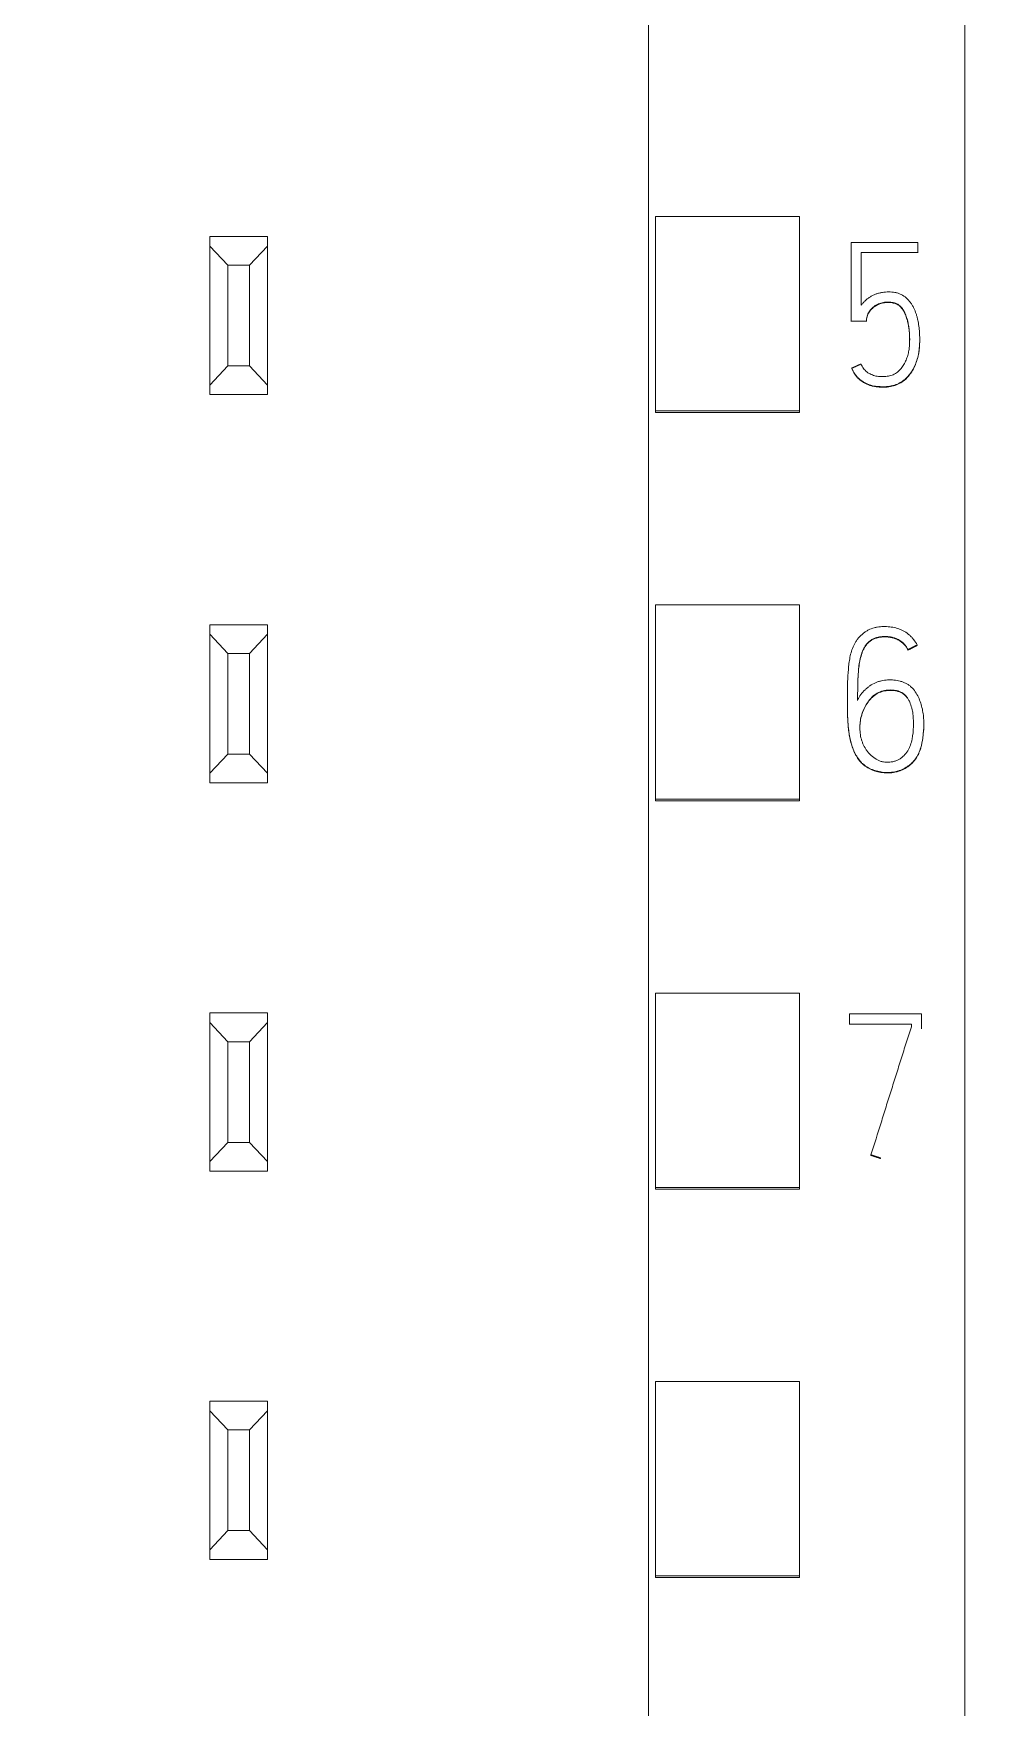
# Model space of a CAD drawing. Header units: millimetres. Extents: x 41350 to 54029, y 25852 to 34717.
# Drawn here: x 46934.27 to 46947.52, y 33504.24 to 33527.52 of the extents above; entities that cross this region are included whole.
import ezdxf

# ---------------------------------------------------------------- set-up
doc = ezdxf.new("R2010")
doc.units = ezdxf.units.MM
doc.set_wipeout_variables(frame=1)
doc.layers.add('! NO PLOT !', color=7, linetype='Continuous', true_color=0xff75dd, plot=False)
doc.layers.add('004-PI-DIN Šina', color=3, linetype='Continuous')
doc.layers.add('SI-ORMAR-Oprema', color=30, linetype='Continuous', lineweight=5)

# ---------------------------------------------------------------- blocks, each defined once
blk = doc.blocks.new('*U554')
at = {"layer": '004-PI-DIN Šina'}
for p, q in [((-148.3, 17.7), (-214.3, 17.7)), ((-180.883, 12.365), (-180.883, 8.529)), ((-178.027, 12.365), (-180.883, 12.365)), ((-178.027, 11.671), (-178.027, 12.365)), ((-177.333, 12.365), (-177.333, 8.529)), ((-176.068, 12.365), (-177.333, 12.365)), ((-174.722, 9.998), (-176.068, 12.365)), ((-173.906, 12.365), (-174.722, 12.365)), ((-174.722, 12.365), (-174.722, 9.998)), ((-173.906, 8.529), (-173.906, 12.365)), ((-170.56, 11.589), (-170.56, 12.324)), ((-179.74, 10.773), (-179.74, 11.671)), ((-179.74, 11.671), (-178.027, 11.671)), ((-176.558, 8.529), (-176.558, 10.977)), ((-176.558, 10.977), (-175.171, 8.529)), ((-178.231, 10.773), (-179.74, 10.773)), ((-178.231, 10.161), (-178.231, 10.773)), ((-179.74, 9.223), (-179.74, 10.161)), ((-179.74, 10.161), (-178.231, 10.161)), ((-173.253, 9.345), (-173.253, 8.611)), ((-177.986, 9.223), (-179.74, 9.223)), ((-177.986, 8.529), (-177.986, 9.223)), ((-180.883, 8.529), (-177.986, 8.529)), ((-177.333, 8.529), (-176.558, 8.529)), ((-175.171, 8.529), (-173.906, 8.529))]:
    blk.add_line(p, q, dxfattribs=at)
for points, knots in [([(-170.56, 12.324), (-170.716, 12.35), (-170.993, 12.399), (-171.361, 12.447), (-171.712, 12.47), (-172.066, 12.443), (-172.439, 12.356), (-172.781, 12.2), (-173.074, 11.967), (-173.267, 11.631), (-173.319, 11.264), (-173.265, 10.903), (-173.083, 10.587), (-172.843, 10.371), (-172.565, 10.216), (-172.252, 10.071), (-171.906, 9.932), (-171.605, 9.795), (-171.418, 9.668), (-171.337, 9.512), (-171.39, 9.367), (-171.527, 9.27), (-171.696, 9.214), (-171.879, 9.177), (-172.059, 9.156), (-172.296, 9.147), (-172.587, 9.165), (-172.925, 9.23), (-173.145, 9.303), (-173.253, 9.345)], [0, 0, 0, 0, 0.057583, 0.102541, 0.134994, 0.185598, 0.231448, 0.274046, 0.321533, 0.365446, 0.411849, 0.454176, 0.496026, 0.542215, 0.569844, 0.611753, 0.668087, 0.705885, 0.732039, 0.749567, 0.764924, 0.783472, 0.80902, 0.829572, 0.851491, 0.87493, 0.915975, 0.95744, 1, 1, 1, 1]), ([(-173.253, 8.611), (-173.119, 8.573), (-172.855, 8.507), (-172.467, 8.446), (-172.064, 8.424), (-171.656, 8.45), (-171.252, 8.535), (-170.877, 8.687), (-170.549, 8.919), (-170.329, 9.269), (-170.273, 9.655), (-170.325, 10.028), (-170.502, 10.353), (-170.737, 10.575), (-171.011, 10.732), (-171.319, 10.881), (-171.66, 11.026), (-171.957, 11.166), (-172.144, 11.3), (-172.229, 11.479), (-172.139, 11.679), (-171.88, 11.771), (-171.577, 11.791), (-171.236, 11.769), (-170.899, 11.703), (-170.675, 11.631), (-170.56, 11.589)], [0, 0, 0, 0, 0.051177, 0.098821, 0.143351, 0.197996, 0.24762, 0.293548, 0.344848, 0.391383, 0.440309, 0.484046, 0.526614, 0.57274, 0.600034, 0.641579, 0.697513, 0.73523, 0.761625, 0.77983, 0.802755, 0.831617, 0.874986, 0.914128, 0.955604, 1, 1, 1, 1])]:
    blk.add_open_spline(points, degree=3, knots=knots, dxfattribs=at)
blk = doc.blocks.new('6ES7521-1BL00-0AB0')
at = {"layer": 'SI-ORMAR-Oprema'}
for p, q in [((-26.375, 40.02), (-26.375, 15.837)), ((-29.725, 38.929), (-29.725, 16.929)), ((-19.675, 18.579), (-19.675, 37.279)), ((-23.575, 18.581), (-23.575, 28.526)), ((-23.575, 28.526), (-22.375, 28.526)), ((-22.375, 28.526), (-22.375, 18.581)), ((-18.554, 18.979), (-18.554, 26.479)), ((-22.375, 18.581), (-23.575, 18.581)), ((-20.125, 15.837), (-20.125, 18.579)), ((-20.125, 18.579), (-19.675, 18.579)), ((-29.725, 16.929), (-29.725, 16.446)), ((-26.375, 16.929), (-29.725, 16.929)), ((-18.125, 16.929), (-20.125, 16.929)), ((-18.125, 16.8), (-18.125, 16.329)), ((-26.375, 16.446), (-29.725, 16.446)), ((-29.725, 16.446), (-29.725, 15.837)), ((-18.125, 16.446), (-20.125, 16.446)), ((-18.125, 16.329), (-18.125, -1.738)), ((-26.375, 15.837), (-29.725, 15.837)), ((-29.725, 15.837), (-29.725, 0.893)), ((-18.125, 15.837), (-20.125, 15.837))]:
    blk.add_line(p, q, dxfattribs=at)
blk.add_open_spline([(-18.125, 16.929), (-18.125, 16.929), (-18.125, 16.919), (-18.125, 16.876), (-18.125, 16.828), (-18.125, 16.8)], degree=3, dxfattribs=at)
blk.add_wipeout([(-17.4, 69.029), (17.4, 69.029), (17.4, -77.971), (-17.4, -77.971)]).dxf.layer = 'SI-ORMAR-Oprema'
blk.add_wipeout([(-17.4, 69.029), (17.4, 69.029), (17.4, -77.971), (-17.4, -77.971)]).dxf.layer = 'SI-ORMAR-Oprema'
for p, q in [((-17.4, 56.709), (-17.4, -56.709)), ((17.4, 56.709), (17.4, -56.709)), ((13, -54.387), (13, 54.429)), ((13.1, 23.404), (13.1, 26.106)), ((13.1, 26.106), (15.1, 26.106)), ((15.1, 23.404), (15.1, 26.106)), ((6.9, 25.829), (7.7, 25.829)), ((6.9, 25.695), (6.9, 25.829)), ((6.9, 23.762), (6.9, 25.695)), ((7.15, 25.429), (6.9, 25.695)), ((7.7, 25.695), (7.45, 25.429)), ((7.7, 25.829), (7.7, 25.695)), ((7.7, 25.695), (7.7, 23.762)), ((15.822, 25.745), (15.822, 24.651)), ((16.745, 25.745), (15.822, 25.745)), ((16.745, 25.607), (16.745, 25.745)), ((7.15, 25.429), (7.15, 24.029)), ((7.45, 25.429), (7.15, 25.429)), ((7.45, 24.029), (7.45, 25.429)), ((15.96, 24.872), (15.96, 25.607)), ((15.96, 25.607), (16.745, 25.607)), ((16.745, 25.607), (16.745, 25.601)), ((15.822, 24.651), (15.822, 24.644)), ((15.822, 24.651), (16.033, 24.651)), ((16.033, 24.651), (16.033, 24.644)), ((16.773, 24.386), (16.773, 24.392)), ((6.9, 23.762), (7.15, 24.029)), ((7.15, 24.029), (7.45, 24.029)), ((7.45, 24.029), (7.7, 23.762)), ((15.827, 23.996), (15.827, 23.989)), ((6.9, 23.629), (6.9, 23.762)), ((7.7, 23.762), (7.7, 23.629)), ((7.7, 23.629), (6.9, 23.629)), ((13.1, 23.378), (13.1, 23.404)), ((13.1, 23.404), (15.1, 23.404)), ((13.1, 23.378), (15.1, 23.378)), ((15.1, 23.378), (15.1, 23.404)), ((13.1, 18.002), (13.1, 20.704)), ((13.1, 20.704), (15.1, 20.704)), ((15.1, 18.002), (15.1, 20.704)), ((6.9, 20.429), (7.7, 20.429)), ((6.9, 20.295), (6.9, 20.429)), ((6.9, 18.362), (6.9, 20.295)), ((7.15, 20.029), (6.9, 20.295)), ((7.7, 20.295), (7.45, 20.029)), ((7.7, 20.429), (7.7, 20.295)), ((7.7, 20.295), (7.7, 18.362)), ((7.15, 20.029), (7.15, 18.629)), ((7.45, 20.029), (7.15, 20.029)), ((7.45, 18.629), (7.45, 20.029)), ((16.611, 20.082), (16.611, 20.076)), ((16.739, 20.148), (16.739, 20.142)), ((15.767, 19.344), (15.767, 19.338)), ((16.83, 19.046), (16.83, 19.052)), ((6.9, 18.362), (7.15, 18.629)), ((7.15, 18.629), (7.45, 18.629)), ((7.45, 18.629), (7.7, 18.362)), ((6.9, 18.229), (6.9, 18.362)), ((7.7, 18.229), (6.9, 18.229)), ((7.7, 18.362), (7.7, 18.229)), ((13.1, 17.978), (13.1, 18.002)), ((13.1, 18.002), (15.1, 18.002)), ((13.1, 17.978), (15.1, 17.978)), ((15.1, 17.978), (15.1, 18.002)), ((-17.4, 16.929), (-18.125, 16.929)), ((-17.4, 16.8), (-18.125, 16.8)), ((-17.4, 16.329), (-18.125, 16.329)), ((13.1, 12.601), (13.1, 15.303)), ((13.1, 15.303), (15.1, 15.303)), ((15.1, 12.601), (15.1, 15.303)), ((6.9, 15.029), (7.7, 15.029)), ((6.9, 14.895), (6.9, 15.029)), ((7.7, 15.029), (7.7, 14.895)), ((15.798, 14.875), (15.798, 15.016)), ((15.798, 15.016), (16.797, 15.016)), ((16.797, 15.016), (16.797, 14.814)), ((6.9, 12.962), (6.9, 14.895)), ((7.15, 14.629), (6.9, 14.895)), ((7.7, 14.895), (7.45, 14.629)), ((7.7, 14.895), (7.7, 12.962)), ((15.798, 14.875), (15.798, 14.869)), ((16.658, 14.875), (15.798, 14.875)), ((16.658, 14.836), (16.658, 14.875)), ((16.797, 14.814), (16.797, 14.808)), ((7.15, 14.629), (7.15, 13.229)), ((7.45, 14.629), (7.15, 14.629)), ((7.45, 13.229), (7.45, 14.629)), ((6.9, 12.962), (7.15, 13.229)), ((7.15, 13.229), (7.45, 13.229)), ((7.45, 13.229), (7.7, 12.962)), ((16.095, 13.055), (16.095, 13.049)), ((6.9, 12.829), (6.9, 12.962)), ((7.7, 12.829), (6.9, 12.829)), ((7.7, 12.962), (7.7, 12.829)), ((16.228, 13.011), (16.228, 13.005)), ((13.1, 12.578), (13.1, 12.601)), ((13.1, 12.601), (15.1, 12.601)), ((13.1, 12.578), (15.1, 12.578)), ((15.1, 12.578), (15.1, 12.601)), ((13.1, 7.199), (13.1, 9.901)), ((13.1, 9.901), (15.1, 9.901)), ((15.1, 7.199), (15.1, 9.901)), ((6.9, 9.629), (7.7, 9.629)), ((6.9, 9.495), (6.9, 9.629)), ((7.7, 9.629), (7.7, 9.495)), ((6.9, 7.562), (6.9, 9.495)), ((7.15, 9.229), (6.9, 9.495)), ((7.7, 9.495), (7.45, 9.229)), ((7.7, 9.495), (7.7, 7.562)), ((7.15, 9.229), (7.15, 7.829)), ((7.45, 9.229), (7.15, 9.229)), ((7.45, 7.829), (7.45, 9.229)), ((6.9, 7.562), (7.15, 7.829)), ((7.15, 7.829), (7.45, 7.829)), ((7.45, 7.829), (7.7, 7.562)), ((6.9, 7.429), (6.9, 7.562)), ((7.7, 7.562), (7.7, 7.429)), ((7.7, 7.429), (6.9, 7.429)), ((13.1, 7.199), (15.1, 7.199)), ((13.1, 7.178), (13.1, 7.199)), ((13.1, 7.178), (15.1, 7.178)), ((15.1, 7.178), (15.1, 7.199))]:
    blk.add_line(p, q, dxfattribs=at)
for centre, start, end in [((-17.525, 26.479), 83.025, 180), ((-17.525, 18.979), 180, 276.975)]:
    blk.add_arc(centre, 1.029, start, end, dxfattribs=at)
for points, knots in [([(15.827, 23.996), (15.84, 23.969), (15.853, 23.944), (15.877, 23.908), (15.886, 23.896), (15.905, 23.874), (15.915, 23.864), (15.936, 23.844), (15.948, 23.835), (15.971, 23.818), (15.983, 23.81), (16.008, 23.795), (16.02, 23.788), (16.047, 23.776), (16.061, 23.77), (16.088, 23.761), (16.102, 23.757), (16.131, 23.75), (16.145, 23.747), (16.174, 23.743), (16.189, 23.742), (16.211, 23.741), (16.218, 23.74), (16.233, 23.74), (16.24, 23.739), (16.262, 23.739), (16.276, 23.738), (16.306, 23.739), (16.32, 23.74), (16.349, 23.743), (16.364, 23.746), (16.393, 23.752), (16.407, 23.756), (16.449, 23.769), (16.476, 23.781), (16.514, 23.803), (16.527, 23.811), (16.55, 23.828), (16.562, 23.837), (16.584, 23.856), (16.594, 23.867), (16.614, 23.888), (16.624, 23.899), (16.651, 23.934), (16.667, 23.959), (16.688, 23.997), (16.694, 24.01), (16.707, 24.036), (16.713, 24.05), (16.729, 24.091), (16.738, 24.119), (16.752, 24.175), (16.758, 24.203), (16.765, 24.246), (16.767, 24.261), (16.769, 24.29), (16.771, 24.304), (16.773, 24.348), (16.773, 24.378), (16.773, 24.436), (16.771, 24.494), (16.765, 24.552), (16.757, 24.609), (16.753, 24.638), (16.743, 24.681), (16.74, 24.695), (16.732, 24.724), (16.728, 24.738), (16.714, 24.779), (16.703, 24.807), (16.684, 24.846), (16.677, 24.859), (16.662, 24.884), (16.654, 24.897), (16.628, 24.932), (16.609, 24.954), (16.565, 24.993), (16.54, 25.01), (16.5, 25.029), (16.487, 25.035), (16.458, 25.044), (16.444, 25.047), (16.415, 25.053), (16.401, 25.055), (16.371, 25.057), (16.356, 25.057), (16.327, 25.057), (16.312, 25.056), (16.283, 25.054), (16.269, 25.052), (16.24, 25.047), (16.225, 25.045), (16.197, 25.037), (16.182, 25.033), (16.154, 25.024), (16.141, 25.018), (16.114, 25.006), (16.101, 24.999), (16.076, 24.983), (16.064, 24.975), (16.04, 24.957), (16.029, 24.948), (16.008, 24.928), (15.997, 24.917), (15.978, 24.896), (15.969, 24.884), (15.96, 24.872)], [0, 0, 0, 0, 0.03125, 0.03125, 0.046875, 0.046875, 0.0625, 0.0625, 0.078125, 0.078125, 0.09375, 0.09375, 0.109375, 0.109375, 0.125, 0.125, 0.140625, 0.140625, 0.15625, 0.15625, 0.171875, 0.171875, 0.179688, 0.179688, 0.1875, 0.1875, 0.203125, 0.203125, 0.21875, 0.21875, 0.234375, 0.234375, 0.25, 0.25, 0.28125, 0.28125, 0.296875, 0.296875, 0.3125, 0.3125, 0.328125, 0.328125, 0.34375, 0.34375, 0.375, 0.375, 0.390625, 0.390625, 0.40625, 0.40625, 0.4375, 0.4375, 0.46875, 0.46875, 0.484375, 0.484375, 0.5, 0.5, 0.53125, 0.53125, 0.5625, 0.59375, 0.59375, 0.625, 0.625, 0.640625, 0.640625, 0.65625, 0.65625, 0.6875, 0.6875, 0.703125, 0.703125, 0.71875, 0.71875, 0.75, 0.75, 0.78125, 0.78125, 0.796875, 0.796875, 0.8125, 0.8125, 0.828125, 0.828125, 0.84375, 0.84375, 0.859375, 0.859375, 0.875, 0.875, 0.890625, 0.890625, 0.90625, 0.90625, 0.921875, 0.921875, 0.9375, 0.9375, 0.953125, 0.953125, 0.96875, 0.96875, 0.984375, 0.984375, 1, 1, 1, 1]), ([(16.033, 24.651), (16.033, 24.674), (16.036, 24.697), (16.045, 24.73), (16.049, 24.741), (16.058, 24.762), (16.064, 24.772), (16.076, 24.792), (16.083, 24.801), (16.098, 24.819), (16.106, 24.827), (16.123, 24.843), (16.132, 24.85), (16.151, 24.863), (16.16, 24.87), (16.18, 24.881), (16.191, 24.886), (16.212, 24.895), (16.223, 24.899), (16.256, 24.909), (16.279, 24.913), (16.313, 24.916), (16.325, 24.916), (16.348, 24.916), (16.36, 24.916), (16.383, 24.913), (16.394, 24.912), (16.411, 24.908), (16.417, 24.907), (16.428, 24.904), (16.433, 24.902), (16.45, 24.896), (16.46, 24.891), (16.48, 24.879), (16.489, 24.872), (16.506, 24.856), (16.514, 24.848), (16.529, 24.83), (16.536, 24.82), (16.554, 24.791), (16.565, 24.771), (16.582, 24.728), (16.59, 24.706), (16.61, 24.64), (16.619, 24.595), (16.627, 24.527), (16.629, 24.505), (16.632, 24.459), (16.633, 24.436), (16.634, 24.367), (16.632, 24.321), (16.624, 24.253), (16.62, 24.231), (16.613, 24.197), (16.61, 24.186), (16.604, 24.164), (16.6, 24.153), (16.589, 24.12), (16.58, 24.099), (16.565, 24.068), (16.559, 24.057), (16.547, 24.037), (16.541, 24.028), (16.521, 24), (16.506, 23.982), (16.481, 23.958), (16.473, 23.95), (16.454, 23.936), (16.445, 23.929), (16.425, 23.917), (16.415, 23.911), (16.394, 23.902), (16.383, 23.898), (16.349, 23.888), (16.327, 23.884), (16.292, 23.88), (16.28, 23.88), (16.257, 23.879), (16.245, 23.879), (16.211, 23.88), (16.188, 23.883), (16.154, 23.89), (16.143, 23.893), (16.121, 23.9), (16.11, 23.904), (16.078, 23.918), (16.058, 23.93), (16.03, 23.952), (16.021, 23.959), (16.005, 23.976), (15.99, 23.993), (15.977, 24.012), (15.965, 24.033), (15.96, 24.043), (15.955, 24.054)], [0, 0, 0, 0, 0.03125, 0.03125, 0.046875, 0.046875, 0.0625, 0.0625, 0.078125, 0.078125, 0.09375, 0.09375, 0.109375, 0.109375, 0.125, 0.125, 0.140625, 0.140625, 0.15625, 0.15625, 0.1875, 0.1875, 0.203125, 0.203125, 0.21875, 0.21875, 0.234375, 0.234375, 0.242187, 0.242187, 0.25, 0.25, 0.265625, 0.265625, 0.28125, 0.28125, 0.296875, 0.296875, 0.3125, 0.3125, 0.34375, 0.34375, 0.375, 0.375, 0.4375, 0.4375, 0.46875, 0.46875, 0.5, 0.5, 0.5625, 0.5625, 0.59375, 0.59375, 0.609375, 0.609375, 0.625, 0.625, 0.65625, 0.65625, 0.671875, 0.671875, 0.6875, 0.6875, 0.71875, 0.71875, 0.734375, 0.734375, 0.75, 0.75, 0.765625, 0.765625, 0.78125, 0.78125, 0.8125, 0.8125, 0.828125, 0.828125, 0.84375, 0.84375, 0.875, 0.875, 0.890625, 0.890625, 0.90625, 0.90625, 0.9375, 0.9375, 0.953125, 0.953125, 0.96875, 0.984375, 0.984375, 1, 1, 1, 1]), ([(16.634, 24.388), (16.634, 24.394), (16.634, 24.4), (16.633, 24.429), (16.632, 24.451), (16.629, 24.497), (16.627, 24.52), (16.622, 24.565), (16.618, 24.588), (16.609, 24.633), (16.603, 24.655), (16.593, 24.688), (16.59, 24.699), (16.582, 24.721), (16.578, 24.732), (16.565, 24.764), (16.555, 24.784), (16.536, 24.814), (16.529, 24.823), (16.515, 24.841), (16.507, 24.85), (16.49, 24.865), (16.481, 24.872), (16.461, 24.884), (16.45, 24.889), (16.428, 24.897), (16.417, 24.901), (16.394, 24.905), (16.383, 24.907), (16.36, 24.909), (16.349, 24.91), (16.326, 24.91), (16.314, 24.91), (16.291, 24.908), (16.279, 24.906), (16.257, 24.902), (16.234, 24.897), (16.213, 24.889), (16.191, 24.88), (16.181, 24.875), (16.151, 24.858), (16.132, 24.845), (16.106, 24.821), (16.098, 24.813), (16.083, 24.795), (16.076, 24.786), (16.064, 24.767), (16.059, 24.757), (16.049, 24.735), (16.045, 24.724), (16.039, 24.702), (16.037, 24.691), (16.034, 24.668), (16.033, 24.656), (16.033, 24.644)], [0, 0, 0, 0, 0.015899, 0.015899, 0.077406, 0.077406, 0.138912, 0.138912, 0.200418, 0.200418, 0.261925, 0.261925, 0.292678, 0.292678, 0.323431, 0.323431, 0.384937, 0.384937, 0.41569, 0.41569, 0.446443, 0.446443, 0.477197, 0.477197, 0.50795, 0.50795, 0.538703, 0.538703, 0.569456, 0.569456, 0.600209, 0.600209, 0.630962, 0.630962, 0.661715, 0.661715, 0.692469, 0.723222, 0.723222, 0.753975, 0.753975, 0.815481, 0.815481, 0.846234, 0.846234, 0.876987, 0.876987, 0.907741, 0.907741, 0.938494, 0.938494, 0.969247, 0.969247, 1, 1, 1, 1]), ([(16.773, 24.386), (16.773, 24.365), (16.773, 24.343), (16.77, 24.293), (16.768, 24.264), (16.762, 24.221), (16.76, 24.207), (16.754, 24.178), (16.751, 24.164), (16.74, 24.121), (16.732, 24.093), (16.711, 24.039), (16.699, 24.012), (16.671, 23.96), (16.656, 23.935), (16.629, 23.9), (16.62, 23.889), (16.601, 23.867), (16.59, 23.856), (16.558, 23.826), (16.534, 23.809), (16.496, 23.787), (16.483, 23.78), (16.457, 23.767), (16.443, 23.762), (16.401, 23.747), (16.373, 23.741), (16.329, 23.735), (16.314, 23.733), (16.285, 23.732), (16.27, 23.732), (16.241, 23.733), (16.226, 23.734), (16.197, 23.735), (16.182, 23.736), (16.153, 23.74), (16.138, 23.742), (16.109, 23.749), (16.095, 23.753), (16.067, 23.762), (16.053, 23.767), (16.026, 23.779), (16.013, 23.785), (15.988, 23.8), (15.975, 23.809), (15.951, 23.826), (15.94, 23.835), (15.918, 23.855), (15.908, 23.865), (15.888, 23.887), (15.879, 23.899), (15.854, 23.936), (15.84, 23.962), (15.827, 23.989)], [0, 0, 0, 0, 0.044434, 0.044434, 0.104157, 0.104157, 0.134018, 0.134018, 0.16388, 0.16388, 0.223602, 0.223602, 0.283325, 0.283325, 0.343048, 0.343048, 0.37291, 0.37291, 0.402771, 0.402771, 0.462494, 0.462494, 0.492355, 0.492355, 0.522217, 0.522217, 0.58194, 0.58194, 0.611801, 0.611801, 0.641663, 0.641663, 0.671524, 0.671524, 0.701386, 0.701386, 0.731247, 0.731247, 0.761108, 0.761108, 0.79097, 0.79097, 0.820831, 0.820831, 0.850693, 0.850693, 0.880554, 0.880554, 0.910416, 0.910416, 0.940277, 0.940277, 1, 1, 1, 1]), ([(16.739, 20.148), (16.724, 20.174), (16.708, 20.198), (16.681, 20.232), (16.672, 20.243), (16.652, 20.264), (16.642, 20.274), (16.61, 20.303), (16.586, 20.32), (16.549, 20.342), (16.536, 20.348), (16.51, 20.36), (16.496, 20.366), (16.455, 20.38), (16.427, 20.387), (16.385, 20.395), (16.371, 20.397), (16.342, 20.4), (16.327, 20.402), (16.284, 20.404), (16.255, 20.404), (16.212, 20.4), (16.198, 20.398), (16.169, 20.393), (16.155, 20.39), (16.113, 20.379), (16.086, 20.369), (16.048, 20.349), (16.035, 20.342), (16.011, 20.326), (15.999, 20.317), (15.965, 20.29), (15.944, 20.271), (15.916, 20.238), (15.907, 20.226), (15.89, 20.203), (15.882, 20.19), (15.861, 20.153), (15.848, 20.127), (15.828, 20.073), (15.82, 20.045), (15.806, 19.989), (15.8, 19.961), (15.791, 19.905), (15.788, 19.877), (15.779, 19.791), (15.775, 19.734), (15.77, 19.62), (15.769, 19.562), (15.767, 19.39), (15.766, 19.275), (15.771, 19.132), (15.773, 19.104), (15.777, 19.047), (15.779, 19.018), (15.788, 18.933), (15.797, 18.876), (15.814, 18.806), (15.818, 18.792), (15.826, 18.764), (15.83, 18.75), (15.844, 18.709), (15.854, 18.683), (15.873, 18.643), (15.879, 18.631), (15.893, 18.605), (15.901, 18.593), (15.925, 18.556), (15.942, 18.533), (15.973, 18.502), (15.983, 18.493), (16.006, 18.474), (16.018, 18.465), (16.054, 18.441), (16.079, 18.428), (16.12, 18.411), (16.134, 18.406), (16.161, 18.397), (16.175, 18.393), (16.217, 18.383), (16.246, 18.378), (16.289, 18.374), (16.304, 18.373), (16.333, 18.373), (16.347, 18.373), (16.39, 18.376), (16.419, 18.38), (16.461, 18.391), (16.475, 18.395), (16.502, 18.404), (16.516, 18.41), (16.556, 18.427), (16.581, 18.441), (16.617, 18.466), (16.628, 18.475), (16.651, 18.493), (16.662, 18.503), (16.692, 18.534), (16.711, 18.556), (16.734, 18.592), (16.741, 18.605), (16.755, 18.631), (16.761, 18.644), (16.777, 18.684), (16.786, 18.712), (16.797, 18.754), (16.8, 18.768), (16.806, 18.796), (16.809, 18.81), (16.816, 18.853), (16.82, 18.882), (16.829, 18.968), (16.832, 19.025), (16.829, 19.111), (16.827, 19.14), (16.821, 19.197), (16.816, 19.226), (16.804, 19.283), (16.796, 19.311), (16.778, 19.366), (16.768, 19.394), (16.743, 19.447), (16.728, 19.472), (16.695, 19.519), (16.677, 19.542), (16.644, 19.572), (16.633, 19.581), (16.609, 19.598), (16.596, 19.605), (16.571, 19.619), (16.557, 19.625), (16.53, 19.636), (16.516, 19.64), (16.473, 19.652), (16.445, 19.656), (16.401, 19.661), (16.386, 19.661), (16.357, 19.662), (16.342, 19.662), (16.298, 19.659), (16.269, 19.655), (16.226, 19.645), (16.212, 19.641), (16.184, 19.632), (16.171, 19.627), (16.131, 19.609), (16.106, 19.595), (16.069, 19.57), (16.058, 19.561), (16.035, 19.543), (16.024, 19.533), (15.993, 19.503), (15.973, 19.481), (15.938, 19.433), (15.923, 19.409), (15.909, 19.383)], [0, 0, 0, 0, 0.015625, 0.015625, 0.023438, 0.023438, 0.03125, 0.03125, 0.046875, 0.046875, 0.054688, 0.054688, 0.0625, 0.0625, 0.078125, 0.078125, 0.085938, 0.085938, 0.09375, 0.09375, 0.109375, 0.109375, 0.117188, 0.117188, 0.125, 0.125, 0.140625, 0.140625, 0.148438, 0.148438, 0.15625, 0.15625, 0.171875, 0.171875, 0.179688, 0.179688, 0.1875, 0.1875, 0.203125, 0.203125, 0.21875, 0.21875, 0.234375, 0.234375, 0.25, 0.25, 0.28125, 0.28125, 0.3125, 0.3125, 0.375, 0.375, 0.390625, 0.390625, 0.40625, 0.40625, 0.4375, 0.4375, 0.445313, 0.445313, 0.453125, 0.453125, 0.46875, 0.46875, 0.476563, 0.476563, 0.484375, 0.484375, 0.5, 0.5, 0.507813, 0.507813, 0.515625, 0.515625, 0.53125, 0.53125, 0.539063, 0.539063, 0.546875, 0.546875, 0.5625, 0.5625, 0.570313, 0.570313, 0.578125, 0.578125, 0.59375, 0.59375, 0.601563, 0.601563, 0.609375, 0.609375, 0.625, 0.625, 0.632813, 0.632813, 0.640625, 0.640625, 0.65625, 0.65625, 0.664063, 0.664063, 0.671875, 0.671875, 0.6875, 0.6875, 0.695313, 0.695313, 0.703125, 0.703125, 0.71875, 0.71875, 0.75, 0.75, 0.765625, 0.765625, 0.78125, 0.78125, 0.796875, 0.796875, 0.8125, 0.8125, 0.828125, 0.828125, 0.84375, 0.84375, 0.851563, 0.851563, 0.859375, 0.859375, 0.867188, 0.867188, 0.875, 0.875, 0.890625, 0.890625, 0.898438, 0.898438, 0.90625, 0.90625, 0.921875, 0.921875, 0.929688, 0.929688, 0.9375, 0.9375, 0.953125, 0.953125, 0.960937, 0.960937, 0.96875, 0.96875, 0.984375, 0.984375, 1, 1, 1, 1]), ([(15.909, 19.383), (15.909, 19.443), (15.91, 19.504), (15.912, 19.595), (15.913, 19.626), (15.915, 19.687), (15.916, 19.717), (15.92, 19.778), (15.923, 19.808), (15.929, 19.868), (15.934, 19.898), (15.943, 19.943), (15.946, 19.958), (15.954, 19.988), (15.958, 20.003), (15.972, 20.047), (15.983, 20.076), (16.002, 20.11), (16.006, 20.116), (16.014, 20.13), (16.018, 20.136), (16.032, 20.155), (16.042, 20.167), (16.058, 20.184), (16.063, 20.189), (16.075, 20.199), (16.081, 20.204), (16.1, 20.218), (16.113, 20.226), (16.134, 20.236), (16.141, 20.239), (16.156, 20.244), (16.163, 20.247), (16.186, 20.253), (16.201, 20.256), (16.231, 20.261), (16.247, 20.263), (16.278, 20.265), (16.293, 20.265), (16.324, 20.264), (16.34, 20.263), (16.37, 20.258), (16.393, 20.254), (16.415, 20.247), (16.43, 20.242), (16.437, 20.24), (16.459, 20.231), (16.473, 20.224), (16.499, 20.208), (16.512, 20.2), (16.53, 20.185), (16.536, 20.18), (16.548, 20.17), (16.553, 20.164), (16.569, 20.147), (16.579, 20.135), (16.596, 20.11), (16.604, 20.096), (16.611, 20.082)], [0, 0, 0, 0, 0.125, 0.125, 0.1875, 0.1875, 0.25, 0.25, 0.3125, 0.3125, 0.375, 0.375, 0.40625, 0.40625, 0.4375, 0.4375, 0.5, 0.5, 0.515625, 0.515625, 0.53125, 0.53125, 0.5625, 0.5625, 0.578125, 0.578125, 0.59375, 0.59375, 0.625, 0.625, 0.640625, 0.640625, 0.65625, 0.65625, 0.6875, 0.6875, 0.71875, 0.71875, 0.75, 0.75, 0.78125, 0.78125, 0.8125, 0.828125, 0.828125, 0.84375, 0.84375, 0.875, 0.875, 0.90625, 0.90625, 0.921875, 0.921875, 0.9375, 0.9375, 0.96875, 0.96875, 1, 1, 1, 1]), ([(16.611, 20.076), (16.597, 20.104), (16.58, 20.129), (16.554, 20.157), (16.549, 20.163), (16.537, 20.173), (16.531, 20.178), (16.513, 20.193), (16.488, 20.21), (16.46, 20.224), (16.431, 20.236), (16.417, 20.241), (16.387, 20.249), (16.372, 20.252), (16.341, 20.256), (16.326, 20.258), (16.279, 20.259), (16.249, 20.258), (16.203, 20.251), (16.188, 20.247), (16.158, 20.239), (16.143, 20.234), (16.122, 20.224), (16.115, 20.22), (16.102, 20.213), (16.095, 20.208), (16.076, 20.195), (16.059, 20.18), (16.043, 20.162), (16.033, 20.15), (16.029, 20.144), (16.015, 20.126), (16.007, 20.113), (15.992, 20.086), (15.985, 20.072), (15.973, 20.043), (15.968, 20.029), (15.954, 19.985), (15.947, 19.955), (15.934, 19.895), (15.93, 19.865), (15.923, 19.805), (15.92, 19.774), (15.917, 19.713), (15.915, 19.683), (15.913, 19.621), (15.912, 19.591), (15.91, 19.499), (15.909, 19.438), (15.909, 19.376)], [0, 0, 0, 0, 0.0625, 0.0625, 0.078125, 0.078125, 0.09375, 0.09375, 0.125, 0.15625, 0.15625, 0.1875, 0.1875, 0.21875, 0.21875, 0.25, 0.25, 0.3125, 0.3125, 0.34375, 0.34375, 0.375, 0.375, 0.390625, 0.390625, 0.40625, 0.40625, 0.4375, 0.453125, 0.453125, 0.46875, 0.46875, 0.5, 0.5, 0.53125, 0.53125, 0.5625, 0.5625, 0.625, 0.625, 0.6875, 0.6875, 0.75, 0.75, 0.8125, 0.8125, 0.875, 0.875, 1, 1, 1, 1]), ([(16.83, 19.046), (16.83, 19), (16.828, 18.954), (16.82, 18.879), (16.816, 18.851), (16.809, 18.808), (16.807, 18.794), (16.801, 18.765), (16.798, 18.751), (16.787, 18.709), (16.778, 18.681), (16.762, 18.641), (16.756, 18.628), (16.743, 18.602), (16.736, 18.589), (16.712, 18.552), (16.694, 18.53), (16.664, 18.499), (16.654, 18.489), (16.631, 18.471), (16.62, 18.462), (16.584, 18.437), (16.558, 18.423), (16.519, 18.405), (16.505, 18.399), (16.478, 18.39), (16.464, 18.385), (16.422, 18.375), (16.393, 18.37), (16.35, 18.367), (16.335, 18.367), (16.306, 18.367), (16.291, 18.368), (16.248, 18.371), (16.219, 18.376), (16.177, 18.386), (16.163, 18.39), (16.135, 18.399), (16.122, 18.404), (16.082, 18.421), (16.056, 18.434), (16.026, 18.454), (16.02, 18.458), (16.008, 18.466), (16.002, 18.471), (15.985, 18.485), (15.974, 18.494), (15.944, 18.525), (15.926, 18.548), (15.902, 18.584), (15.895, 18.596), (15.88, 18.622), (15.874, 18.635), (15.856, 18.674), (15.845, 18.701), (15.826, 18.755), (15.818, 18.783), (15.805, 18.839), (15.799, 18.868), (15.789, 18.924), (15.782, 18.981), (15.777, 19.038), (15.773, 19.096), (15.772, 19.124), (15.768, 19.215), (15.767, 19.276), (15.767, 19.338)], [0, 0, 0, 0, 0.061961, 0.061961, 0.100808, 0.100808, 0.120232, 0.120232, 0.139655, 0.139655, 0.178502, 0.178502, 0.197926, 0.197926, 0.217349, 0.217349, 0.256196, 0.256196, 0.27562, 0.27562, 0.295043, 0.295043, 0.33389, 0.33389, 0.353314, 0.353314, 0.372737, 0.372737, 0.411584, 0.411584, 0.431008, 0.431008, 0.450431, 0.450431, 0.489278, 0.489278, 0.508702, 0.508702, 0.528125, 0.528125, 0.566972, 0.566972, 0.576684, 0.576684, 0.586396, 0.586396, 0.605819, 0.605819, 0.644666, 0.644666, 0.66409, 0.66409, 0.683513, 0.683513, 0.72236, 0.72236, 0.761207, 0.761207, 0.800054, 0.800054, 0.838901, 0.877748, 0.877748, 0.916595, 0.916595, 1, 1, 1, 1]), ([(16.182, 19.476), (16.208, 19.491), (16.235, 19.501), (16.278, 19.512), (16.292, 19.515), (16.322, 19.519), (16.351, 19.521), (16.38, 19.521), (16.41, 19.519), (16.425, 19.518), (16.454, 19.512), (16.468, 19.509), (16.496, 19.5), (16.51, 19.494), (16.535, 19.48), (16.547, 19.471), (16.569, 19.452), (16.58, 19.441), (16.598, 19.418), (16.606, 19.406), (16.621, 19.381), (16.628, 19.368), (16.646, 19.328), (16.655, 19.3), (16.666, 19.258), (16.669, 19.244), (16.674, 19.215), (16.677, 19.2), (16.682, 19.157), (16.684, 19.128), (16.686, 19.07), (16.686, 19.041), (16.684, 18.954), (16.679, 18.896), (16.662, 18.81), (16.654, 18.781), (16.639, 18.74), (16.634, 18.726), (16.621, 18.7), (16.614, 18.687), (16.591, 18.65), (16.573, 18.627), (16.546, 18.601), (16.541, 18.596), (16.53, 18.587), (16.524, 18.582), (16.507, 18.569), (16.494, 18.561), (16.469, 18.547), (16.456, 18.541), (16.428, 18.531), (16.4, 18.522), (16.371, 18.518), (16.341, 18.515), (16.326, 18.515), (16.297, 18.516), (16.282, 18.518), (16.254, 18.523), (16.239, 18.527), (16.197, 18.541), (16.171, 18.555), (16.135, 18.58), (16.123, 18.589), (16.1, 18.608), (16.079, 18.628), (16.06, 18.649), (16.041, 18.672), (16.033, 18.684), (16.008, 18.721), (15.995, 18.747), (15.978, 18.787), (15.973, 18.801), (15.964, 18.829), (15.96, 18.843), (15.95, 18.886), (15.945, 18.915), (15.942, 18.958), (15.941, 18.973), (15.941, 19.002), (15.941, 19.016), (15.943, 19.06), (15.947, 19.089), (15.957, 19.146), (15.965, 19.175), (15.979, 19.216), (15.984, 19.23), (15.996, 19.257), (16.002, 19.27), (16.022, 19.309), (16.037, 19.333), (16.063, 19.369), (16.072, 19.38), (16.091, 19.402), (16.101, 19.413), (16.133, 19.444), (16.156, 19.462), (16.182, 19.476)], [0, 0, 0, 0, 0.03125, 0.03125, 0.046875, 0.046875, 0.0625, 0.078125, 0.078125, 0.09375, 0.09375, 0.109375, 0.109375, 0.125, 0.125, 0.140625, 0.140625, 0.15625, 0.15625, 0.171875, 0.171875, 0.1875, 0.1875, 0.21875, 0.21875, 0.234375, 0.234375, 0.25, 0.25, 0.28125, 0.28125, 0.3125, 0.3125, 0.375, 0.375, 0.40625, 0.40625, 0.421875, 0.421875, 0.4375, 0.4375, 0.46875, 0.46875, 0.476563, 0.476563, 0.484375, 0.484375, 0.5, 0.5, 0.515625, 0.515625, 0.53125, 0.546875, 0.546875, 0.5625, 0.5625, 0.578125, 0.578125, 0.59375, 0.59375, 0.625, 0.625, 0.640625, 0.640625, 0.65625, 0.671875, 0.671875, 0.6875, 0.6875, 0.71875, 0.71875, 0.734375, 0.734375, 0.75, 0.75, 0.78125, 0.78125, 0.796875, 0.796875, 0.8125, 0.8125, 0.84375, 0.84375, 0.875, 0.875, 0.890625, 0.890625, 0.90625, 0.90625, 0.9375, 0.9375, 0.953125, 0.953125, 0.96875, 0.96875, 1, 1, 1, 1]), ([(16.182, 19.47), (16.156, 19.455), (16.133, 19.438), (16.101, 19.407), (16.091, 19.397), (16.072, 19.374), (16.063, 19.363), (16.037, 19.327), (16.022, 19.303), (16.002, 19.264), (15.996, 19.251), (15.984, 19.224), (15.979, 19.21), (15.965, 19.168), (15.957, 19.14), (15.949, 19.097), (15.947, 19.083), (15.944, 19.054), (15.942, 19.039), (15.941, 19.014), (15.941, 19.003), (15.941, 18.993)], [0, 0, 0, 0, 0.157122, 0.157122, 0.235682, 0.235682, 0.314243, 0.314243, 0.471365, 0.471365, 0.549925, 0.549925, 0.628486, 0.628486, 0.785608, 0.785608, 0.864168, 0.864168, 0.942729, 0.942729, 1, 1, 1, 1]), ([(16.603, 19.405), (16.598, 19.412), (16.593, 19.418), (16.579, 19.436), (16.568, 19.447), (16.552, 19.461), (16.546, 19.466), (16.534, 19.474), (16.527, 19.478), (16.508, 19.488), (16.495, 19.494), (16.467, 19.503), (16.452, 19.507), (16.424, 19.511), (16.409, 19.513), (16.38, 19.515), (16.365, 19.515), (16.321, 19.513), (16.292, 19.509), (16.25, 19.499), (16.235, 19.494), (16.215, 19.486), (16.208, 19.483), (16.195, 19.477), (16.188, 19.474), (16.182, 19.47)], [0, 0, 0, 0, 0.053747, 0.053747, 0.148372, 0.148372, 0.195685, 0.195685, 0.242998, 0.242998, 0.337623, 0.337623, 0.432248, 0.432248, 0.526874, 0.526874, 0.621499, 0.621499, 0.810749, 0.810749, 0.905375, 0.905375, 0.952687, 0.952687, 1, 1, 1, 1]), ([(16.095, 13.055), (16.142, 13.204), (16.189, 13.352), (16.259, 13.575), (16.282, 13.649), (16.328, 13.798), (16.352, 13.872), (16.387, 13.983), (16.399, 14.02), (16.422, 14.095), (16.434, 14.132), (16.469, 14.243), (16.492, 14.317), (16.539, 14.466), (16.562, 14.54), (16.598, 14.651), (16.609, 14.688), (16.627, 14.744), (16.633, 14.763), (16.642, 14.79), (16.645, 14.8), (16.651, 14.818), (16.655, 14.827), (16.658, 14.836)], [0, 0, 0, 0, 0.25, 0.25, 0.375, 0.375, 0.5, 0.5, 0.5625, 0.5625, 0.625, 0.625, 0.75, 0.75, 0.875, 0.875, 0.9375, 0.9375, 0.96875, 0.96875, 0.984375, 0.984375, 1, 1, 1, 1])]:
    blk.add_open_spline(points, degree=3, knots=knots, dxfattribs=at)
for points, weights in [([(15.955, 24.054), (15.891, 24.025), (15.827, 23.996)], [0.500000031032, 0.499999968968, 0.500000031032]), ([(16.611, 20.082), (16.675, 20.115), (16.739, 20.148)], [0.500000080229, 0.499999919771, 0.500000080229]), ([(16.739, 20.142), (16.675, 20.109), (16.611, 20.076)], [0.500000151686, 0.499999848314, 0.500000151686]), ([(16.228, 13.011), (16.162, 13.033), (16.095, 13.055)], [0.500000129147, 0.499999870853, 0.500000129147]), ([(16.095, 13.049), (16.162, 13.027), (16.228, 13.005)], [0.499999551767, 0.500000448233, 0.499999551767])]:
    blk.add_rational_spline(points, weights, degree=2, dxfattribs=at)

msp = doc.modelspace()

# ---------------------------------------------------------------- block references
at = {"layer": '! NO PLOT !'}
msp.add_blockref('*U554', (47115.697, 33496.678), dxfattribs=at)

# ---------------------------------------------------------------- next in the draw order: block references
msp.add_blockref('6ES7521-1BL00-0AB0', (46964.62, 33498.868), dxfattribs=at)

# ---------------------------------------------------------------- next in the draw order: block references
msp.add_blockref('6ES7521-1BL00-0AB0', (46929.82, 33498.868), dxfattribs=at)

doc.saveas('drawing.dxf')
